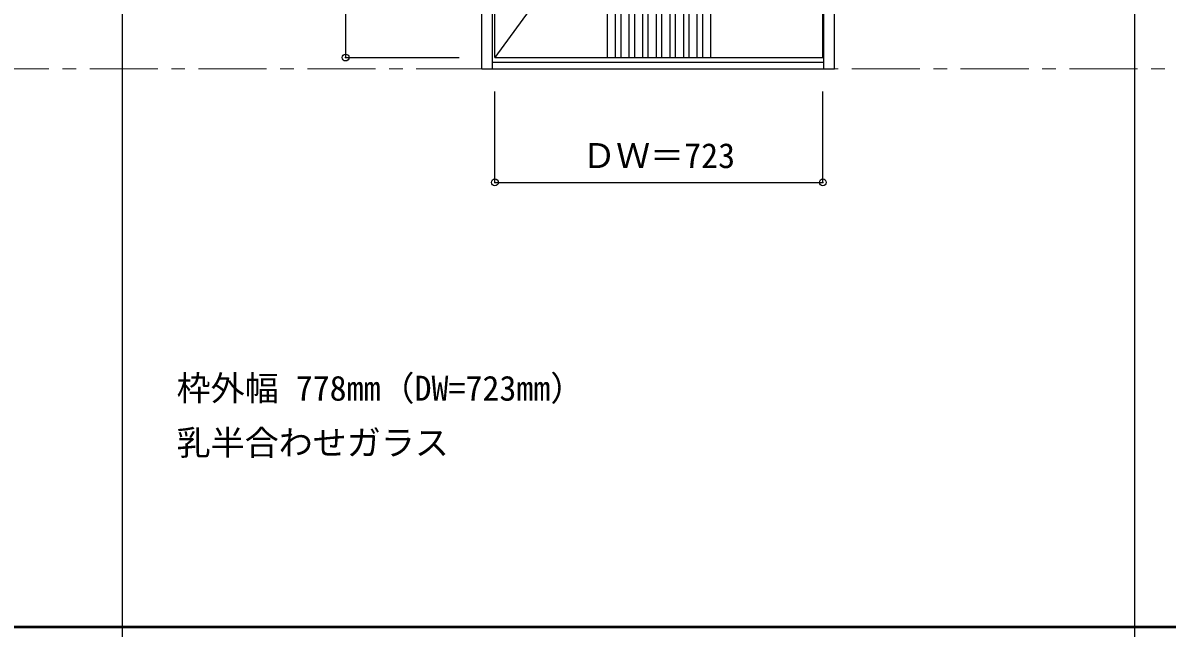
# Model space of a CAD drawing. Units: millimetres, scale not verified. Extents: x -6000 to 5700, y -4307 to 4260.
# Drawn here: x -3477 to -955, y 186 to 1519 of the extents above; entities that cross this region are included whole.
import ezdxf
from ezdxf.enums import TextEntityAlignment as Align

# ---------------------------------------------------------------- set-up
doc = ezdxf.new("R2010")
doc.units = ezdxf.units.MM
doc.header["$LTSCALE"] = 30
doc.header["$PDMODE"] = 32
doc.header["$PDSIZE"] = 15
doc.linetypes.add('CHAIN1', pattern=[8, 5, -1, 1, -1])
doc.linetypes.add('CHAIN2', pattern=[12, 9, -1, 1, -1])
for name, color, linetype in [('0-2_扉', 3, 'Continuous'), ('0-3_仕上げ', 3, 'Continuous'), ('0-4_枠', 3, 'Continuous'), ('0-7', 7, 'CHAIN2'), ('0-A_文字', 7, 'Continuous'), ('0-B_寸法', 7, 'Continuous'), ('F-1_枠', 6, 'Continuous')]:
    doc.layers.add(name, color=color, linetype=linetype)
doc.layers.add('0-5_レバー', color=7, linetype='Continuous', lineweight=18)
doc.styles.add('ＭＳ ゴシック', font='')
doc.styles.get('ＭＳ ゴシック').set_extended_font_data('MS Gothic')

msp = doc.modelspace()

# ---------------------------------------------------------------- linework, layer by layer
at = {"layer": '0-2_扉'}
for p, q in [((-2436.8, 1443), (-2436.8, 3438)), ((-1713.8, 1443), (-1713.8, 3438)), ((-2436.8, 1443), (-1713.8, 1443))]:
    msp.add_line(p, q, dxfattribs=at)
at = {"layer": '0-3_仕上げ'}
for p, q in [((-2189.3, 3438), (-2189.3, 1443)), ((-2171.3, 3438), (-2171.3, 1443)), ((-2159.3, 3438), (-2159.3, 1443)), ((-2141.3, 3438), (-2141.3, 1443)), ((-2129.3, 3438), (-2129.3, 1443)), ((-2111.3, 3438), (-2111.3, 1443)), ((-2099.3, 3438), (-2099.3, 1443)), ((-2081.3, 3438), (-2081.3, 1443)), ((-2069.3, 3438), (-2069.3, 1443)), ((-2051.3, 3438), (-2051.3, 1443)), ((-2039.3, 3438), (-2039.3, 1443)), ((-2021.3, 3438), (-2021.3, 1443)), ((-2009.3, 3438), (-2009.3, 1443)), ((-1991.3, 3438), (-1991.3, 1443)), ((-1979.3, 3438), (-1979.3, 1443)), ((-1961.3, 3438), (-1961.3, 1443))]:
    msp.add_line(p, q, dxfattribs=at)
at = {"layer": '0-4_枠'}
for p, q in [((-2465.8, 1418), (-2465.8, 3465)), ((-1687.8, 1418), (-1687.8, 3465)), ((-2441.8, 1418), (-2441.8, 3441)), ((-1711.8, 1418), (-1711.8, 3441)), ((-2465.8, 1418), (-1687.8, 1418)), ((-2441.8, 1433), (-1711.8, 1433))]:
    msp.add_line(p, q, dxfattribs=at)
at = {"layer": '0-5_レバー', "linetype": 'CHAIN1'}
msp.add_line((-5490, 1418), (3436.4, 1418), dxfattribs=at)
at = {"layer": '0-7'}
msp.add_line((-1713.8, 2440.5), (-2436.8, 1443), dxfattribs=at)
at = {"layer": '0-B_寸法', "color": 4}
for p, q in [((-2765.8, 3438), (-2765.8, 1443)), ((-2765.8, 1443), (-2515.8, 1443)), ((-2436.8, 1168), (-2436.8, 1368)), ((-1713.8, 1168), (-1713.8, 1368)), ((-2436.8, 1168), (-1713.8, 1168))]:
    msp.add_line(p, q, dxfattribs=at)
at = {"layer": '0-B_寸法'}
for p in [(-2765.8, 1443), (-2436.8, 1168), (-1713.8, 1168)]:
    msp.add_point(p, dxfattribs=at)
at = {"layer": 'F-1_枠'}
for p, q in [((-3258.4, 4175), (-3258.4, -3790)), ((-1026.8, 4175), (-1026.8, -3790)), ((-6000, 190.5), (5690, 190.5)), ((-6000, 187.5), (5690, 187.5))]:
    msp.add_line(p, q, dxfattribs=at)

# ---------------------------------------------------------------- texts
at = {"layer": '0-A_文字', "style": 'ＭＳ ゴシック'}
for s, p in [('枠外幅 778mm（DW=723mm）', (-3138.4, 670.5)), ('乳半合わせガラス', (-3138.4, 550.5))]:
    msp.add_text(s, height=54.99, dxfattribs=at).set_placement(p, align=Align.BOTTOM_LEFT)
at = {"layer": '0-B_寸法', "style": 'ＭＳ ゴシック'}
msp.add_text('ＤＷ＝723', height=54.99, dxfattribs=at).set_placement((-2244.55, 1183), align=Align.BOTTOM_LEFT)

doc.saveas('drawing.dxf')
